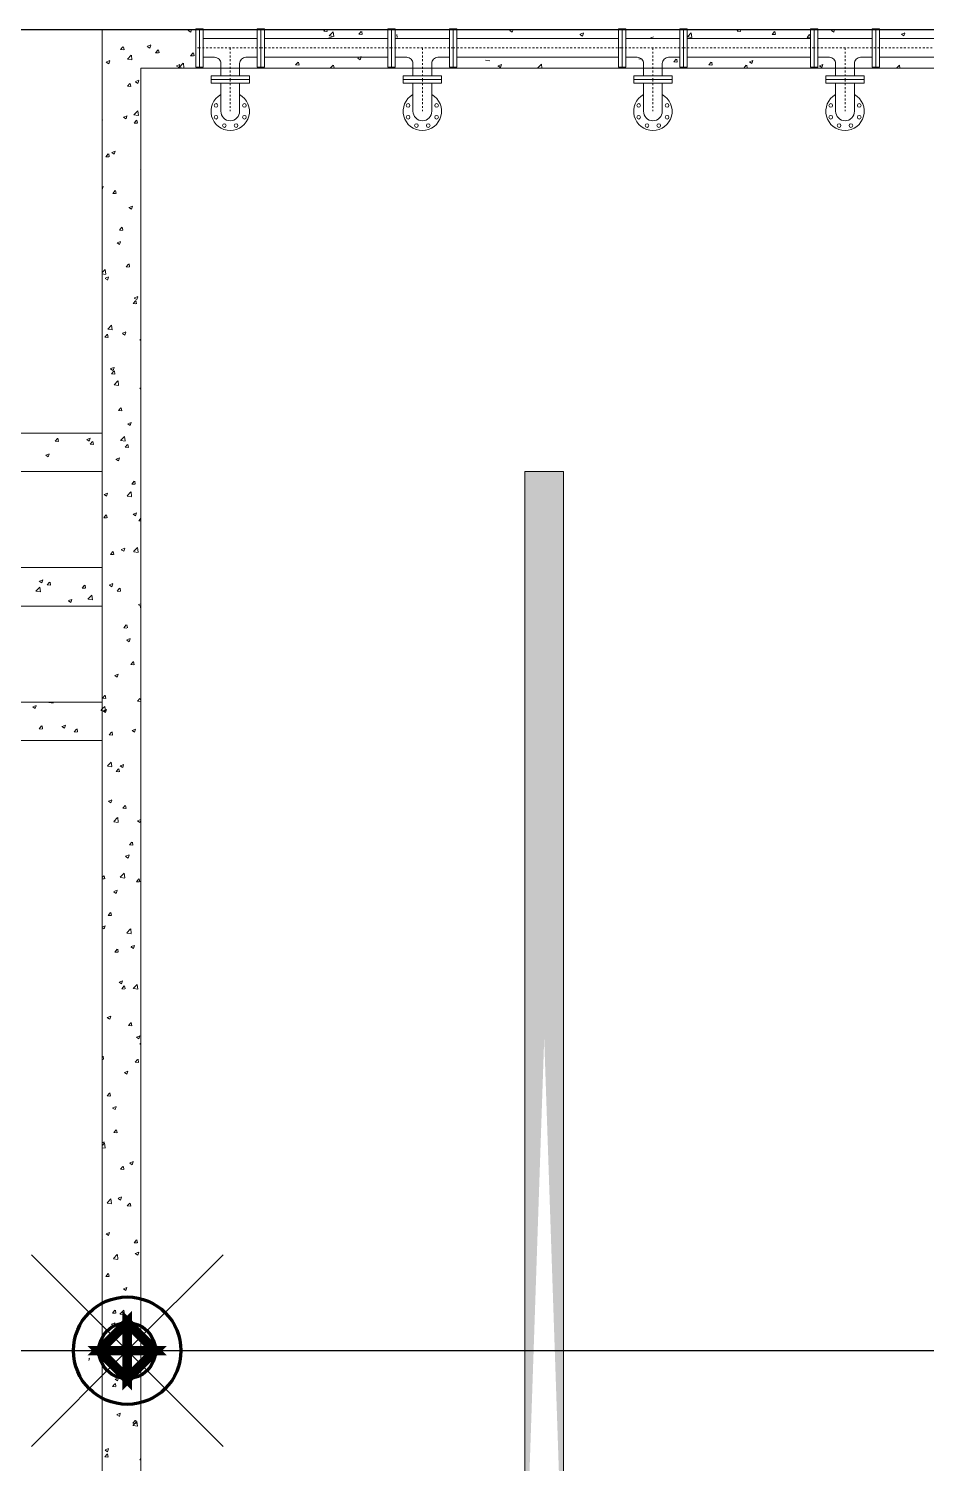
# Model space of a CAD drawing. Header units: millimetres. Extents: x -9869 to 940, y 100 to 694.
# Drawn here: x 370.1 to 417.6, y 359.1 to 435 of the extents above; entities that cross this region are included whole.
import ezdxf

# ---------------------------------------------------------------- set-up
doc = ezdxf.new("R2010")
doc.units = ezdxf.units.MM
doc.linetypes.add('SGC_DASHDOT', pattern=[1, 0.5, -0.25, 0, -0.25])
doc.layers.add('_incêndio 240', color=240, linetype='Continuous')
for name, color, linetype, lineweight in [('Alvenaria', 8, 'Continuous', 9), ('PAREDE', 7, 'Continuous', 9), ('SGC-Conexoes (Furos)', 9, 'Continuous', 5), ('SGC-Conexoes (Linhas Externas)', 6, 'Continuous', 9), ('SGC-EIXOS', 9, 'SGC_DASHDOT', 9), ('SGC-Tubos (Desenho Bifilar)', 6, 'Continuous', 9)]:
    doc.layers.add(name, color=color, linetype=linetype, lineweight=lineweight)
doc.styles.get("Standard").update_dxf_attribs({"font": 'Arial.ttf'})
doc.linetypes.add('INCENDIO', pattern='A,0.5,-0.2,["+",Standard,S=0.1,R=0,X=-0.1,Y=-0.05],-0.1', length=0.8)

# ---------------------------------------------------------------- blocks, each defined once
blk = doc.blocks.new('BB-1-CG01-N10-D80-S80', base_point=(-223113.5, 242055.6))
at = {"layer": 'SGC-Conexoes (Linhas Externas)'}
blk.add_line((-223254.5, 242006.6), (-222972.5, 242006.6), dxfattribs=at)
for points in [[(-223213.5, 242220.6), (-223013.5, 242220.6), (-223013.5, 242201.6), (-223213.5, 242201.6)], [(-223273.5, 241955.6), (-223273.5, 242155.6), (-223254.5, 242155.6), (-223254.5, 241955.6)], [(-222953.5, 241955.6), (-222953.5, 242155.6), (-222972.5, 242155.6), (-222972.5, 241955.6)]]:
    blk.add_lwpolyline(points, close=True, dxfattribs=at)
for points in [[(-223162.5, 242201.6), (-223162.5, 242136.9, -0.414214), (-223194.8, 242104.6), (-223254.5, 242104.6)], [(-223064.5, 242201.6), (-223064.5, 242136.9, 0.414214), (-223032.1, 242104.6), (-222972.5, 242104.6)]]:
    blk.add_lwpolyline(points, format="xyb", dxfattribs=at)
at = {"layer": 'SGC-EIXOS'}
for p, q in [((-223113.5, 242055.6), (-223113.5, 242220.6)), ((-222953.5, 242055.6), (-223273.5, 242055.6))]:
    blk.add_line(p, q, dxfattribs=at)
blk = doc.blocks.new('BB-1-CA06-N10-D80-S0-L680')
at = {"layer": 'SGC-EIXOS'}
blk.add_line((340, 0), (-340, 0), dxfattribs=at)
at = {"layer": 'SGC-Tubos (Desenho Bifilar)'}
for p, q in [((321, 49), (-321, 49)), ((321, -49), (-321, -49))]:
    blk.add_line(p, q, dxfattribs=at)
for points in [[(-340, -100), (-340, 100), (-321, 100), (-321, -100)], [(340, -100), (340, 100), (321, 100), (321, -100)]]:
    blk.add_lwpolyline(points, close=True, dxfattribs=at)
blk = doc.blocks.new('BB-1-CA06-N10-D80-S0-L880')
at = {"layer": 'SGC-EIXOS'}
blk.add_line((440, 0), (-440, 0), dxfattribs=at)
at = {"layer": 'SGC-Tubos (Desenho Bifilar)'}
for p, q in [((421, 49), (-421, 49)), ((421, -49), (-421, -49))]:
    blk.add_line(p, q, dxfattribs=at)
for points in [[(-440, -100), (-440, 100), (-421, 100), (-421, -100)], [(440, -100), (440, 100), (421, 100), (421, -100)]]:
    blk.add_lwpolyline(points, close=True, dxfattribs=at)
blk = doc.blocks.new('BB-4-CC01-N10-D80-S0', base_point=(-221980.8, 241937.6))
at = {"layer": 'SGC-Conexoes (Furos)'}
for centre in [(-222011.4, 242011.5), (-221950.2, 242011.5), (-221906.9, 241968.2), (-221906.9, 241907), (-222011.4, 241863.7), (-221950.2, 241863.7)]:
    blk.add_ellipse(centre, major_axis=(-9.5, 0), ratio=1, dxfattribs=at)
at = {"layer": 'SGC-Conexoes (Linhas Externas)'}
for p, q in [((-222126.8, 241986.6), (-221980.8, 241986.6)), ((-222126.8, 241888.6), (-221980.8, 241888.6))]:
    blk.add_line(p, q, dxfattribs=at)
blk.add_lwpolyline([(-222145.8, 242037.6), (-222126.8, 242037.6), (-222126.8, 241837.6), (-222145.8, 241837.6)], close=True, dxfattribs=at)
for radius, start, end in [(100, 209.34058, 150.65942), (49, 270, 90)]:
    blk.add_arc((-221980.8, 241937.6), radius, start, end, dxfattribs=at)
at = {"layer": 'SGC-EIXOS'}
blk.add_line((-222145.8, 241937.6), (-221980.8, 241937.6), dxfattribs=at)
blk = doc.blocks.new('BB-1-CA06-N10-D80-S0-L609')
at = {"layer": 'SGC-EIXOS'}
blk.add_line((304.618, 0), (-304.618, 0), dxfattribs=at)
at = {"layer": 'SGC-Tubos (Desenho Bifilar)'}
for p, q in [((285.618, 49), (-285.618, 49)), ((285.618, -49), (-285.618, -49))]:
    blk.add_line(p, q, dxfattribs=at)
for points in [[(-304.618, -100), (-304.618, 100), (-285.618, 100), (-285.618, -100)], [(304.618, -100), (304.618, 100), (285.618, 100), (285.618, -100)]]:
    blk.add_lwpolyline(points, close=True, dxfattribs=at)
blk = doc.blocks.new('BB-1-CM01-N10-D80-S0', base_point=(103546.6, 230228.3))
at = {"layer": 'SGC-Conexoes (Linhas Externas)'}
blk.add_lwpolyline([(103527.6, 230128.3), (103527.6, 230328.3), (103546.6, 230328.3), (103546.6, 230128.3)], close=True, dxfattribs=at)
at = {"layer": 'SGC-EIXOS'}
blk.add_line((103546.6, 230228.3), (103527.6, 230228.3), dxfattribs=at)

msp = doc.modelspace()

# ---------------------------------------------------------------- hatches: boundary and pattern name
at = {"layer": 'Alvenaria'}
h = msp.add_hatch(dxfattribs=at)
h.set_pattern_fill('AR-CONC', color=256, scale=0.010161)
h.set_pattern_definition([(50, (-396.154, -10443.4286), (1.85126476, -0.1619646), [0.19357608, -2.12933686]), (355, (-396.154, -10443.4286), (-0.3581251, 1.94141915), [0.15486086, -1.70347543]), (100.451445, (-395.9998, -10443.4421), (1.49313965, 1.77945447), [0.16451435, -1.80965938]), (46.1842, (-396.154, -10442.9124), (2.7545626, -0.427212), [0.2903641, -3.1940053]), (96.635558, (-395.9245, -10442.948), (2.4123759, 2.5142141), [0.2467716, -2.7144915]), (351.18415, (-396.154, -10442.9124), (2.4123759, 2.5142141), [0.23229096, -2.5552015]), (21, (-395.896, -10443.0415), (1.54062568, -1.03916515), [0.19357608, -2.12933686]), (326, (-395.896, -10443.0415), (0.6279997, 1.8716212), [0.15486086, -1.7034695]), (71.451445, (-395.7676, -10443.128), (2.16862538, 0.83245608), [0.16451435, -1.80965626]), (37.5, (-396.15404, -10443.4286), (0.03138476, 0.859203823), [0, -1.68282137, 0, -1.72927963, 0, -1.70992203]), (7.5, (-396.154, -10443.4286), (0.67898626, 1.0179823), [0, -0.98594749, 0, -1.64410616, 0, -0.65170613]), (327.5, (-396.7296, -10443.4286), (1.377800298, -0.058212483), [0, -0.6452536, 0, -2.01319121, 0, -2.67134988]), (317.5, (-396.9877, -10443.4286), (1.50521081, 0.25837063), [0, -0.83882967, 0, -1.33696545, 0, -1.89704557])])
edge = h.paths.add_edge_path()
edge.add_line((398.386, 351.639), (398.386, 411.592))
edge.add_line((396.354, 411.592), (396.354, 351.639))
edge.add_line((398.386, 411.592), (396.354, 411.592))

# ---------------------------------------------------------------- linework, layer by layer
at = {"layer": '_incêndio 240'}
for p, q in [((375.314, 365.103), (370.244, 370.172)), ((375.314, 365.103), (380.383, 370.172)), ((208.507, 365.103), (668.666, 365.103)), ((375.314, 365.103), (370.244, 360.033)), ((375.314, 365.103), (380.383, 360.033))]:
    msp.add_line(p, q, dxfattribs=at)
msp.add_lwpolyline([(209.224, 434.963), (420.741, 434.963), (420.741, 404.479), (509.146, 404.479), (509.146, 407.527), (511.178, 407.527), (511.178, 392.285), (661.568, 392.285)], dxfattribs=at)
at = {"layer": '_incêndio 240', "linetype": 'INCENDIO', "lineweight": 100, "ltscale": 0.005, "const_width": 0.508}
for points in [[(375.314, 365.103), (375.314, 363.613), (375.314, 366.593), (376.804, 365.103), (373.824, 365.103), (375.314, 366.593)], [(375.314, 365.103), (375.314, 363.613), (375.314, 366.593), (373.824, 365.103), (376.804, 365.103), (375.314, 366.593)], [(375.314, 365.103), (375.314, 366.593), (375.314, 363.613), (376.804, 365.103), (373.824, 365.103), (375.314, 363.613)], [(375.314, 365.103), (375.314, 366.593), (375.314, 363.613), (373.824, 365.103), (376.804, 365.103), (375.314, 363.613)]]:
    msp.add_lwpolyline(points, dxfattribs=at)
at = {"layer": '_incêndio 240', "linetype": 'INCENDIO', "lineweight": 100, "ltscale": 0.005}
for radius in [2.841, 1.49, 1.49]:
    msp.add_circle((375.314, 365.103), radius, dxfattribs=at)
at = {"layer": 'Alvenaria'}
for p, q in [((378.546, 434.91), (378.675, 434.824)), ((378.55, 434.918), (378.668, 434.963)), ((378.676, 434.824), (378.722, 434.963)), ((385.717, 434.877), (385.79, 434.963)), ((385.717, 434.877), (385.872, 434.863)), ((385.895, 434.867), (385.878, 434.963)), ((386.003, 434.639), (386.204, 434.848)), ((386.239, 434.604), (386.21, 434.849)), ((387.569, 434.715), (387.693, 434.863)), ((387.747, 434.706), (387.717, 434.867)), ((395.552, 434.916), (395.68, 434.829)), ((395.555, 434.923), (395.658, 434.963)), ((395.681, 434.829), (395.726, 434.963)), ((399.264, 434.717), (399.445, 434.786)), ((399.391, 434.622), (399.443, 434.778)), ((404.943, 434.59), (405.144, 434.799)), ((405.178, 434.555), (405.15, 434.8)), ((407.574, 434.875), (407.649, 434.963)), ((407.574, 434.874), (407.729, 434.861)), ((407.752, 434.865), (407.734, 434.963)), ((409.426, 434.713), (409.55, 434.861)), ((409.604, 434.703), (409.574, 434.865)), ((412.558, 434.922), (412.686, 434.835)), ((412.561, 434.929), (412.649, 434.963)), ((412.687, 434.835), (412.73, 434.963)), ((416.27, 434.722), (416.451, 434.792)), ((416.396, 434.628), (416.448, 434.784)), ((374.968, 433.907), (375.092, 434.055)), ((375.146, 433.898), (375.116, 434.06)), ((376.378, 434.078), (376.506, 433.991)), ((376.381, 434.085), (376.562, 434.155)), ((376.507, 433.991), (376.559, 434.147)), ((385.968, 434.504), (386.149, 434.574)), ((386.008, 434.629), (386.237, 434.593)), ((387.569, 434.715), (387.723, 434.701)), ((389.598, 434.544), (389.568, 434.705)), ((399.261, 434.709), (399.39, 434.623)), ((402.974, 434.51), (403.154, 434.579)), ((404.947, 434.58), (405.177, 434.544)), ((409.426, 434.712), (409.58, 434.699)), ((411.277, 434.551), (411.401, 434.699)), ((411.277, 434.551), (411.431, 434.537)), ((411.455, 434.541), (411.425, 434.703)), ((416.267, 434.715), (416.395, 434.628)), ((374.209, 433.246), (374.337, 433.159)), ((374.212, 433.253), (374.393, 433.322)), ((374.338, 433.159), (374.391, 433.315)), ((374.968, 433.907), (375.122, 433.893)), ((375.327, 433.406), (375.528, 433.616)), ((375.331, 433.396), (375.561, 433.361)), ((375.563, 433.371), (375.534, 433.616)), ((376.819, 433.745), (376.944, 433.893)), ((376.819, 433.745), (376.973, 433.732)), ((376.997, 433.736), (376.967, 433.898)), ((378.67, 433.583), (378.795, 433.731)), ((378.67, 433.583), (378.825, 433.57)), ((378.848, 433.574), (378.819, 433.736)), ((384.224, 433.097), (384.349, 433.246)), ((384.402, 433.088), (384.372, 433.25)), ((387.505, 433.458), (387.634, 433.371)), ((387.509, 433.465), (387.689, 433.535)), ((387.635, 433.371), (387.687, 433.527)), ((394.271, 433.347), (394.501, 433.312)), ((402.379, 433.419), (402.533, 433.405)), ((404.23, 433.257), (404.354, 433.405)), ((404.23, 433.257), (404.384, 433.243)), ((404.408, 433.248), (404.378, 433.41)), ((406.081, 433.095), (406.206, 433.243)), ((406.259, 433.086), (406.229, 433.248)), ((408.22, 433.257), (408.349, 433.17)), ((408.224, 433.264), (408.404, 433.333)), ((408.35, 433.17), (408.402, 433.326)), ((377.918, 433.039), (378.047, 432.952)), ((377.922, 433.046), (378.102, 433.116)), ((378.048, 432.952), (378.1, 433.108)), ((378.081, 432.979), (378.282, 433.189)), ((378.086, 432.969), (378.316, 432.934)), ((378.317, 432.944), (378.289, 433.189)), ((384.224, 433.097), (384.378, 433.084)), ((386.075, 432.935), (386.2, 433.084)), ((386.075, 432.935), (386.126, 432.931)), ((386.253, 432.931), (386.224, 433.088)), ((394.924, 433.044), (395.052, 432.958)), ((394.927, 433.052), (395.108, 433.121)), ((395.053, 432.958), (395.106, 433.113)), ((397.022, 432.931), (397.222, 433.139)), ((397.253, 432.931), (397.228, 433.14)), ((406.081, 433.095), (406.235, 433.081)), ((407.932, 432.933), (408.057, 433.081)), ((407.932, 432.933), (407.958, 432.931)), ((408.109, 432.931), (408.081, 433.086)), ((411.93, 433.05), (412.058, 432.963)), ((411.933, 433.057), (412.114, 433.127)), ((412.059, 432.963), (412.111, 433.119)), ((416.009, 432.931), (416.162, 433.09)), ((416.187, 432.931), (416.168, 433.091)), ((375.326, 431.966), (375.45, 432.114)), ((375.326, 431.966), (375.48, 431.952)), ((375.504, 431.956), (375.474, 432.118)), ((375.75, 432.206), (375.878, 432.12)), ((375.753, 432.214), (375.934, 432.283)), ((375.879, 432.119), (375.931, 432.275)), ((374.011, 430.177), (373.998, 430.244)), ((375.122, 430.335), (375.25, 430.248)), ((375.125, 430.342), (375.306, 430.411)), ((375.251, 430.248), (375.303, 430.404)), ((375.669, 430.465), (375.87, 430.674)), ((375.674, 430.455), (375.903, 430.419)), ((375.684, 430.024), (375.809, 430.173)), ((375.862, 430.015), (375.832, 430.177)), ((375.905, 430.43), (375.876, 430.675)), ((375.684, 430.024), (375.838, 430.011)), ((374.191, 428.245), (374.315, 428.393)), ((374.191, 428.245), (374.345, 428.231)), ((374.369, 428.236), (374.339, 428.397)), ((374.494, 428.463), (374.622, 428.377)), ((374.497, 428.47), (374.678, 428.54)), ((374.623, 428.376), (374.675, 428.532)), ((376.011, 427.523), (376.031, 427.544)), ((376.016, 427.514), (376.031, 427.511)), ((373.998, 426.649), (374.05, 426.668)), ((373.998, 426.515), (374.047, 426.661)), ((374.549, 426.303), (374.674, 426.452)), ((374.727, 426.294), (374.697, 426.456)), ((374.549, 426.303), (374.703, 426.29)), ((375.41, 425.56), (375.59, 425.629)), ((375.536, 425.465), (375.588, 425.621)), ((375.406, 425.552), (375.535, 425.466)), ((374.907, 424.362), (375.032, 424.51)), ((374.907, 424.362), (375.061, 424.348)), ((375.085, 424.353), (375.055, 424.515)), ((374.778, 423.681), (374.907, 423.594)), ((374.782, 423.688), (374.962, 423.757)), ((374.908, 423.594), (374.96, 423.75)), ((373.998, 422.128), (374.142, 422.277)), ((373.998, 422.05), (374.175, 422.022)), ((374.177, 422.033), (374.148, 422.278)), ((374.154, 421.816), (374.334, 421.886)), ((374.28, 421.722), (374.332, 421.878)), ((375.265, 422.421), (375.39, 422.569)), ((375.265, 422.42), (375.42, 422.407)), ((375.443, 422.411), (375.413, 422.573)), ((374.15, 421.809), (374.279, 421.723)), ((375.623, 420.479), (375.748, 420.627)), ((375.623, 420.479), (375.778, 420.466)), ((375.691, 420.77), (375.819, 420.683)), ((375.694, 420.777), (375.875, 420.847)), ((375.801, 420.47), (375.772, 420.632)), ((375.82, 420.683), (375.873, 420.839)), ((374.13, 418.7), (374.255, 418.848)), ((374.308, 418.69), (374.278, 418.852)), ((374.283, 419.126), (374.484, 419.336)), ((374.288, 419.117), (374.517, 419.081)), ((374.519, 419.091), (374.49, 419.337)), ((375.063, 418.898), (375.191, 418.812)), ((375.066, 418.906), (375.247, 418.975)), ((375.192, 418.811), (375.245, 418.967)), ((374.13, 418.7), (374.285, 418.686)), ((375.982, 418.538), (376.031, 418.596)), ((375.982, 418.538), (376.031, 418.533)), ((374.435, 417.027), (374.563, 416.94)), ((374.438, 417.034), (374.619, 417.103)), ((374.488, 416.758), (374.613, 416.907)), ((374.488, 416.758), (374.643, 416.745)), ((374.564, 416.94), (374.617, 417.096)), ((374.666, 416.749), (374.637, 416.911)), ((374.625, 416.185), (374.826, 416.394)), ((374.63, 416.175), (374.86, 416.14)), ((374.861, 416.15), (374.833, 416.395)), ((375.976, 415.988), (376.031, 415.95)), ((375.979, 415.995), (376.031, 416.015)), ((374.847, 414.817), (374.971, 414.965)), ((374.847, 414.817), (375.001, 414.803)), ((375.025, 414.808), (374.995, 414.969)), ((375.348, 414.116), (375.476, 414.029)), ((375.351, 414.123), (375.532, 414.193)), ((375.477, 414.029), (375.529, 414.185)), ((371.502, 413.199), (371.627, 413.348)), ((371.502, 413.199), (371.656, 413.186)), ((371.68, 413.19), (371.65, 413.352)), ((373.179, 413.283), (373.307, 413.197)), ((373.182, 413.291), (373.363, 413.36)), ((373.308, 413.197), (373.361, 413.352)), ((373.353, 413.037), (373.478, 413.186)), ((373.353, 413.037), (373.508, 413.024)), ((373.531, 413.028), (373.502, 413.19)), ((374.968, 413.243), (375.169, 413.453)), ((374.972, 413.234), (375.202, 413.198)), ((375.203, 413.209), (375.175, 413.454)), ((375.205, 412.875), (375.329, 413.024)), ((375.205, 412.875), (375.359, 412.862)), ((375.383, 412.866), (375.353, 413.028)), ((371.01, 412.451), (371.139, 412.364)), ((371.014, 412.458), (371.194, 412.528)), ((371.14, 412.364), (371.192, 412.52)), ((374.72, 412.244), (374.848, 412.158)), ((374.723, 412.252), (374.904, 412.321)), ((374.849, 412.157), (374.901, 412.313)), ((374.095, 410.38), (374.276, 410.449)), ((375.31, 410.302), (375.511, 410.512)), ((375.546, 410.267), (375.517, 410.512)), ((375.563, 410.934), (375.687, 411.082)), ((375.563, 410.934), (375.717, 410.92)), ((375.741, 410.925), (375.711, 411.087)), ((374.092, 410.373), (374.22, 410.286)), ((374.221, 410.286), (374.273, 410.442)), ((375.314, 410.292), (375.544, 410.257)), ((374.07, 409.155), (374.194, 409.303)), ((374.07, 409.154), (374.224, 409.141)), ((374.248, 409.145), (374.218, 409.307)), ((375.632, 409.334), (375.761, 409.247)), ((375.635, 409.341), (375.816, 409.41)), ((375.762, 409.247), (375.814, 409.403)), ((375.921, 408.993), (376.031, 409.123)), ((375.921, 408.992), (376.031, 408.983)), ((375.004, 407.462), (375.133, 407.375)), ((375.007, 407.469), (375.188, 407.539)), ((375.134, 407.375), (375.186, 407.531)), ((375.652, 407.361), (375.853, 407.57)), ((375.888, 407.326), (375.859, 407.571)), ((374.428, 407.213), (374.552, 407.361)), ((374.428, 407.213), (374.582, 407.2)), ((374.606, 407.204), (374.576, 407.366)), ((375.657, 407.351), (375.886, 407.315)), ((370.485, 405.274), (370.686, 405.483)), ((370.49, 405.264), (370.719, 405.228)), ((370.667, 405.797), (370.795, 405.71)), ((370.67, 405.804), (370.851, 405.874)), ((370.721, 405.239), (370.692, 405.484)), ((370.796, 405.71), (370.849, 405.866)), ((371.083, 405.596), (371.208, 405.744)), ((371.083, 405.596), (371.238, 405.582)), ((371.261, 405.586), (371.232, 405.748)), ((372.935, 405.434), (373.059, 405.582)), ((372.935, 405.434), (373.089, 405.42)), ((373.113, 405.424), (373.083, 405.586)), ((374.376, 405.59), (374.505, 405.504)), ((374.379, 405.598), (374.56, 405.667)), ((374.506, 405.503), (374.558, 405.659)), ((374.786, 405.272), (374.91, 405.42)), ((374.786, 405.272), (374.94, 405.258)), ((374.964, 405.262), (374.934, 405.424)), ((372.208, 404.758), (372.336, 404.671)), ((372.211, 404.765), (372.392, 404.834)), ((372.337, 404.671), (372.389, 404.827)), ((373.24, 404.846), (373.441, 405.056)), ((373.244, 404.837), (373.474, 404.801)), ((373.475, 404.811), (373.447, 405.057)), ((375.917, 404.551), (376.031, 404.474)), ((375.92, 404.558), (376.031, 404.601)), ((375.994, 404.419), (376.031, 404.457)), ((375.999, 404.409), (376.031, 404.404)), ((375.144, 403.33), (375.268, 403.479)), ((375.144, 403.33), (375.298, 403.317)), ((375.322, 403.321), (375.292, 403.483)), ((375.289, 402.679), (375.417, 402.593)), ((375.292, 402.687), (375.473, 402.756)), ((375.418, 402.593), (375.47, 402.749)), ((375.502, 401.389), (375.627, 401.537)), ((375.502, 401.389), (375.656, 401.375)), ((375.68, 401.38), (375.65, 401.541)), ((374.661, 400.808), (374.789, 400.721)), ((374.664, 400.815), (374.845, 400.885)), ((374.79, 400.721), (374.842, 400.877)), ((370.324, 399.143), (370.452, 399.056)), ((370.327, 399.15), (370.508, 399.22)), ((370.453, 399.056), (370.505, 399.212)), ((371.169, 399.391), (371.176, 399.398)), ((371.174, 399.381), (371.404, 399.345)), ((371.405, 399.356), (371.4, 399.398)), ((373.998, 399.041), (374.125, 399.173)), ((374.009, 399.609), (374.133, 399.758)), ((374.009, 399.609), (374.163, 399.596)), ((374.16, 398.929), (374.131, 399.174)), ((374.187, 399.6), (374.157, 399.762)), ((375.86, 399.447), (375.985, 399.596)), ((375.86, 399.447), (376.015, 399.434)), ((376.031, 399.479), (376.008, 399.6)), ((373.924, 398.964), (373.998, 399.041)), ((373.929, 398.954), (373.998, 398.943)), ((373.998, 398.943), (374.158, 398.918)), ((374.033, 398.936), (374.161, 398.85)), ((374.036, 398.944), (374.217, 399.013)), ((374.162, 398.849), (374.214, 399.005)), ((370.665, 397.992), (370.789, 398.14)), ((370.665, 397.992), (370.819, 397.978)), ((370.843, 397.983), (370.813, 398.144)), ((371.864, 398.104), (371.993, 398.017)), ((371.867, 398.111), (372.048, 398.18)), ((371.994, 398.017), (372.046, 398.173)), ((372.516, 397.83), (372.64, 397.978)), ((372.516, 397.83), (372.67, 397.816)), ((372.694, 397.821), (372.664, 397.982)), ((374.367, 397.668), (374.492, 397.816)), ((374.367, 397.668), (374.521, 397.654)), ((374.545, 397.659), (374.515, 397.821)), ((375.573, 397.897), (375.702, 397.81)), ((375.577, 397.904), (375.757, 397.974)), ((375.703, 397.81), (375.755, 397.966)), ((374.266, 396.022), (374.467, 396.232)), ((374.502, 395.987), (374.473, 396.232)), ((374.949, 396.033), (375.129, 396.102)), ((375.075, 395.939), (375.127, 396.094)), ((374.271, 396.012), (374.5, 395.977)), ((374.725, 395.727), (374.85, 395.875)), ((374.725, 395.726), (374.88, 395.713)), ((374.903, 395.717), (374.873, 395.879)), ((374.945, 396.025), (375.074, 395.939)), ((374.317, 394.154), (374.446, 394.067)), ((374.321, 394.161), (374.501, 394.231)), ((374.447, 394.067), (374.499, 394.223)), ((375.083, 393.785), (375.208, 393.933)), ((375.083, 393.785), (375.238, 393.772)), ((375.261, 393.776), (375.232, 393.938)), ((374.608, 393.081), (374.809, 393.29)), ((374.613, 393.071), (374.842, 393.035)), ((374.844, 393.046), (374.816, 393.291)), ((375.858, 393.115), (375.986, 393.028)), ((375.861, 393.122), (376.031, 393.187)), ((375.987, 393.028), (376.031, 393.157)), ((375.442, 391.844), (375.566, 391.992)), ((375.442, 391.844), (375.596, 391.83)), ((375.619, 391.834), (375.59, 391.996)), ((375.23, 391.243), (375.358, 391.156)), ((375.233, 391.25), (375.414, 391.32)), ((375.359, 391.156), (375.412, 391.312)), ((373.998, 390.124), (374.073, 390.213)), ((373.998, 390.06), (374.103, 390.051)), ((374.126, 390.055), (374.096, 390.217)), ((374.951, 390.139), (375.152, 390.349)), ((374.955, 390.13), (375.185, 390.094)), ((375.186, 390.104), (375.158, 390.349)), ((375.8, 389.902), (375.924, 390.051)), ((375.978, 389.893), (375.948, 390.055)), ((374.602, 389.371), (374.73, 389.285)), ((374.605, 389.379), (374.786, 389.448)), ((374.731, 389.284), (374.784, 389.44)), ((375.8, 389.902), (375.954, 389.889)), ((374.307, 388.123), (374.431, 388.271)), ((374.307, 388.123), (374.461, 388.109)), ((374.484, 388.114), (374.455, 388.275)), ((373.998, 387.515), (374.158, 387.576)), ((373.998, 387.483), (374.102, 387.413)), ((374.103, 387.413), (374.156, 387.569)), ((375.293, 387.198), (375.494, 387.407)), ((375.297, 387.188), (375.527, 387.153)), ((375.528, 387.163), (375.5, 387.408)), ((374.665, 386.181), (374.789, 386.33)), ((374.665, 386.181), (374.819, 386.168)), ((374.843, 386.172), (374.813, 386.334)), ((375.515, 386.461), (375.643, 386.374)), ((375.518, 386.468), (375.699, 386.537)), ((375.644, 386.374), (375.696, 386.53)), ((374.89, 384.596), (375.071, 384.666)), ((375.016, 384.502), (375.068, 384.658)), ((374.887, 384.589), (375.015, 384.502)), ((375.023, 384.24), (375.147, 384.388)), ((375.023, 384.24), (375.177, 384.226)), ((375.201, 384.231), (375.171, 384.393)), ((375.635, 384.256), (375.836, 384.466)), ((375.639, 384.247), (375.869, 384.211)), ((375.871, 384.222), (375.842, 384.467)), ((374.259, 382.717), (374.387, 382.631)), ((374.262, 382.725), (374.443, 382.794)), ((374.388, 382.63), (374.44, 382.786)), ((375.381, 382.299), (375.505, 382.447)), ((375.559, 382.289), (375.529, 382.451)), ((375.381, 382.298), (375.535, 382.285)), ((375.799, 381.678), (375.928, 381.592)), ((375.803, 381.686), (375.983, 381.755)), ((375.929, 381.591), (375.981, 381.747)), ((375.977, 381.315), (376.031, 381.371)), ((375.982, 381.305), (376.031, 381.298)), ((373.998, 380.651), (374.012, 380.667)), ((373.998, 380.509), (374.042, 380.506)), ((374.066, 380.51), (374.036, 380.672)), ((375.739, 380.357), (375.863, 380.505)), ((375.739, 380.357), (375.893, 380.344)), ((375.917, 380.348), (375.887, 380.51)), ((375.171, 379.807), (375.3, 379.72)), ((375.175, 379.814), (375.355, 379.883)), ((375.301, 379.72), (375.353, 379.876)), ((374.246, 378.578), (374.37, 378.726)), ((374.424, 378.568), (374.394, 378.73)), ((374.246, 378.578), (374.4, 378.564)), ((374.543, 377.935), (374.672, 377.848)), ((374.547, 377.942), (374.727, 378.012)), ((374.673, 377.848), (374.725, 378.004)), ((374.604, 376.636), (374.728, 376.785)), ((374.604, 376.636), (374.758, 376.623)), ((374.782, 376.627), (374.752, 376.789)), ((373.998, 376.101), (374.099, 376.14)), ((373.998, 375.955), (374.108, 376.069)), ((373.998, 376.007), (374.044, 375.977)), ((373.998, 375.836), (374.141, 375.814)), ((374.045, 375.976), (374.097, 376.132)), ((374.143, 375.824), (374.114, 376.07)), ((374.962, 374.695), (375.087, 374.843)), ((375.14, 374.686), (375.11, 374.847)), ((375.456, 375.024), (375.584, 374.938)), ((375.459, 375.031), (375.64, 375.101)), ((375.585, 374.937), (375.638, 375.093)), ((374.962, 374.695), (375.116, 374.681)), ((374.249, 372.918), (374.45, 373.127)), ((374.254, 372.908), (374.483, 372.873)), ((374.485, 372.883), (374.456, 373.128)), ((374.828, 373.153), (374.956, 373.066)), ((374.831, 373.16), (375.012, 373.229)), ((374.957, 373.066), (375.01, 373.222)), ((375.32, 372.753), (375.445, 372.902)), ((375.32, 372.753), (375.475, 372.74)), ((375.498, 372.744), (375.468, 372.906)), ((374.005, 370.965), (373.998, 371)), ((374.2, 371.281), (374.328, 371.194)), ((374.203, 371.288), (374.384, 371.358)), ((374.329, 371.194), (374.382, 371.35)), ((375.678, 370.812), (375.803, 370.96)), ((375.678, 370.812), (375.833, 370.798)), ((375.741, 370.242), (375.869, 370.155)), ((375.744, 370.249), (375.925, 370.318)), ((375.856, 370.803), (375.826, 370.965)), ((375.87, 370.155), (375.922, 370.311)), ((374.591, 369.976), (374.792, 370.186)), ((374.596, 369.967), (374.825, 369.931)), ((374.827, 369.942), (374.799, 370.187)), ((374.185, 369.033), (374.31, 369.181)), ((374.185, 369.032), (374.34, 369.019)), ((374.363, 369.023), (374.333, 369.185)), ((375.113, 368.37), (375.241, 368.284)), ((375.116, 368.377), (375.297, 368.447)), ((375.242, 368.283), (375.294, 368.439)), ((374.543, 367.091), (374.668, 367.239)), ((374.721, 367.082), (374.691, 367.244)), ((374.933, 367.035), (375.135, 367.245)), ((375.169, 367), (375.141, 367.245)), ((374.485, 366.499), (374.613, 366.412)), ((374.488, 366.506), (374.669, 366.575)), ((374.543, 367.091), (374.698, 367.078)), ((374.614, 366.412), (374.666, 366.568)), ((374.938, 367.025), (375.168, 366.99)), ((374.184, 365.15), (374.309, 365.298)), ((374.184, 365.15), (374.339, 365.136)), ((374.362, 365.14), (374.332, 365.302)), ((375.308, 365.459), (375.314, 365.456)), ((375.311, 365.467), (375.314, 365.468)), ((373.281, 364.687), (373.323, 364.704)), ((373.281, 364.577), (373.321, 364.696)), ((374.559, 364.094), (374.76, 364.303)), ((374.794, 364.059), (374.766, 364.304)), ((374.563, 364.084), (374.793, 364.048)), ((374.68, 363.588), (374.808, 363.501)), ((374.683, 363.595), (374.864, 363.664)), ((374.809, 363.501), (374.862, 363.657)), ((374.543, 363.208), (374.667, 363.357)), ((374.543, 363.208), (374.697, 363.195)), ((374.72, 363.199), (374.691, 363.361)), ((374.769, 361.716), (374.898, 361.63)), ((374.772, 361.723), (374.953, 361.793)), ((374.899, 361.629), (374.951, 361.785)), ((375.618, 361.267), (375.742, 361.415)), ((375.618, 361.152), (375.819, 361.362)), ((375.618, 361.267), (375.772, 361.253)), ((375.622, 361.143), (375.852, 361.107)), ((375.796, 361.258), (375.766, 361.419)), ((375.854, 361.117), (375.825, 361.362)), ((374.125, 359.487), (374.249, 359.636)), ((374.141, 359.845), (374.27, 359.758)), ((374.144, 359.852), (374.325, 359.921)), ((374.271, 359.758), (374.323, 359.914)), ((374.302, 359.478), (374.273, 359.64)), ((374.125, 359.487), (374.279, 359.474)), ((375.976, 359.325), (376.031, 359.391)), ((375.976, 359.325), (376.031, 359.321))]:
    msp.add_line(p, q, dxfattribs=at)
at = {"layer": 'PAREDE'}
for p, q in [((420.741, 434.963), (319.127, 434.963)), ((398.386, 411.592), (396.354, 411.592)), ((396.354, 411.592), (396.354, 351.639)), ((398.386, 351.639), (398.386, 411.592))]:
    msp.add_line(p, q, dxfattribs=at)
for points in [[(373.998, 397.366), (348.595, 397.366), (348.595, 321.155), (373.998, 321.155), (373.998, 434.963)], [(376.031, 351.639), (376.031, 432.931), (418.709, 432.931)], [(373.998, 413.624), (346.562, 413.624), (346.562, 381.107)], [(373.998, 406.511), (348.595, 406.511), (348.595, 411.592), (373.998, 411.592)], [(373.998, 404.479), (348.595, 404.479), (348.595, 399.398), (373.998, 399.398)]]:
    msp.add_lwpolyline(points, dxfattribs=at)

# ---------------------------------------------------------------- block references
at = {"layer": 'SGC-Conexoes (Linhas Externas)', "xscale": 0.01016147392798765, "yscale": 0.01016147392798765, "zscale": 0.01016147392798765}
msp.add_blockref('BB-1-CM01-N10-D80-S0', (379.138, 433.997), dxfattribs=at)
at = {"layer": 'SGC-Conexoes (Linhas Externas)', "xscale": -0.01016147392798765, "yscale": 0.01016147392798765, "zscale": 0.01016147392798765}
for name, p, rotation in [('BB-1-CG01-N10-D80-S80', (380.764, 433.997), 180), ('BB-1-CG01-N10-D80-S80', (390.925, 433.997), 180), ('BB-1-CG01-N10-D80-S80', (403.119, 433.997), 180), ('BB-1-CG01-N10-D80-S80', (413.28, 433.997), 180), ('BB-4-CC01-N10-D80-S0', (380.764, 430.643), 90), ('BB-4-CC01-N10-D80-S0', (390.925, 430.643), 90), ('BB-4-CC01-N10-D80-S0', (403.119, 430.643), 90), ('BB-4-CC01-N10-D80-S0', (413.28, 430.643), 90)]:
    msp.add_blockref(name, p, dxfattribs=dict(at, rotation=rotation))
at = {"layer": 'SGC-Tubos (Desenho Bifilar)', "yscale": 0.01016147392798765, "zscale": 0.01016147392798765}
for name, p, xscale in [('BB-1-CA06-N10-D80-S0-L680', (385.844, 433.997), -0.01016147392798765), ('BB-1-CA06-N10-D80-S0-L880', (397.022, 433.997), -0.01016147392798765), ('BB-1-CA06-N10-D80-S0-L680', (408.2, 433.997), -0.01016147392798765), ('BB-1-CA06-N10-D80-S0-L609', (418.002, 433.997), 0.01016147392798765)]:
    msp.add_blockref(name, p, dxfattribs=dict(at, xscale=xscale))

doc.saveas('drawing.dxf')
